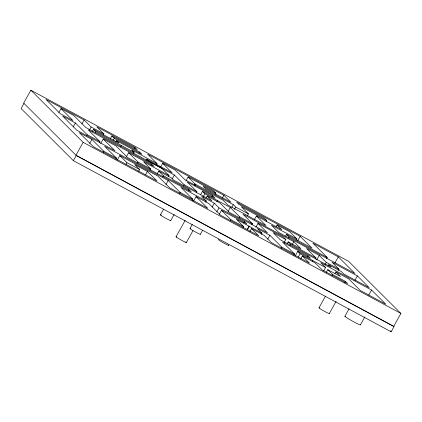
<?xml version="1.0" encoding="UTF-8"?>
<svg xmlns="http://www.w3.org/2000/svg" width="422" height="422" viewBox="0 0 422 422"><rect width="100%" height="100%" fill="white"/><g stroke="black" fill="none" stroke-linecap="round" stroke-linejoin="round"><path stroke-width="0.63" d="M394.021 326.639L393.726 326.343L400.9 313.451L348.609 261.318L30.848 90.203L23.674 103.095L76.261 155.528L394.021 326.639L391.152 331.797L73.391 160.682L21.1 108.549L23.97 103.395M58.811 112.526L60.995 108.602L73.702 115.443L85.713 127.418L161.974 168.489L169.032 175.52L168.41 176.644M73.238 126.911L75.422 122.987L62.709 116.14L76.851 130.24L114.984 150.775L103.216 139.038L100.716 143.522M81.915 123.904L84.099 119.98L45.966 99.45L60.293 113.729L73.001 120.576L60.995 108.602M89.596 129.823L91.157 127.017L84.099 119.98M86.573 135.847L87.196 134.724L75.422 122.987M30.848 90.203L83.139 142.335L75.96 155.227L393.726 326.343M73.391 160.682L76.261 155.528M92.286 131.632L93.536 129.39L118.957 143.079L116.577 140.705L115.955 141.829M95.261 132.851L95.884 131.733L93.536 129.39M89.744 143.369L91.927 139.445L79.22 132.598L93.447 146.782L157 181.006L147.394 171.432L134.687 164.591L139.624 169.512L138.69 171.195M103.242 134.982L103.865 133.864L96.807 126.827L134.94 147.357L137.255 149.668L111.835 135.979L110.274 138.78M99.281 142.689L99.909 141.57L88.129 129.828L151.683 164.052L154.056 166.416L128.636 152.727L126.452 156.652M103.226 152.447L103.849 151.329L91.927 139.445M113.286 140.041L114.22 138.358L111.835 135.979M120.681 146.54L121.304 145.421L134.048 152.3L133.426 153.418M115.934 159.294L116.556 158.171L104.64 146.286L168.193 180.51L180.11 192.395L192.822 199.237L192.2 200.36M117.295 160.054L119.795 155.57L157.923 176.101L169.707 187.853L207.84 208.384L196.056 196.636L193.561 201.12M134.317 148.481L134.94 147.357M125.978 164.348L126.911 162.665L119.795 155.57M139.017 153.165L139.64 152.047L114.22 138.358M137.414 163.224L138.036 162.101L128.636 152.727M146.133 160.265L146.756 159.141L172.181 172.83L162.676 163.356L160.803 166.722M145.527 174.798L147.394 171.432M151.06 165.176L151.683 164.052M150.126 170.071L150.749 168.948L143.612 161.832L169.032 175.52M156.404 164.675L157.026 163.551L147.653 154.204L223.913 195.27L230.971 202.307L205.561 188.623L203.204 186.276L215.906 193.112L215.278 194.236M157.179 173.89L158.741 171.089L171.453 177.931L173.78 180.257L211.913 200.788L207.165 196.056L206.226 197.739M162.834 176.913L163.456 175.795L158.741 171.089M166.01 184.435L168.193 180.51M172.176 178.928L174.36 175.003L148.94 161.315L146.756 159.141M160.423 214.845L163.546 209.238M185.912 180.969L188.096 177.045L213.521 190.739L215.906 193.112M183.538 185.896L184.161 184.778L174.36 175.003M179.487 193.513L180.11 192.395M170.736 220.622L174.165 214.455M188.254 190.602L188.882 189.483L163.456 175.795M194.347 185.015L194.969 183.897L188.096 177.045M194.975 185.458L195.602 184.34L194.969 183.897M196.246 192.743L196.874 191.62L187.067 181.85L212.488 195.539L215.173 198.213L202.465 191.372L200.592 194.732M176.048 236.753L185.205 220.3M203.335 196.599L204.897 193.798L202.465 191.372M190.011 228.545L192.242 224.536M205.699 202.164L206.321 201.046L201.589 196.325L214.302 203.172L219.034 207.888L244.454 221.582L246.896 224.013L221.476 210.325L219.292 214.249M211.865 196.657L212.488 195.539M186.376 242.513L193.007 230.602M212.118 207.096L214.302 203.172M200.344 234.3L202.576 230.291M222.352 198.076L223.913 195.27M216.85 211.812L219.034 207.888M228.117 211.396L230.301 207.471L204.897 193.798M231.762 207.455L233.324 204.654L195.602 184.34M234.484 209.296L235.729 207.054L233.324 204.654M230.328 220.896L230.955 219.772L221.476 210.325M239.1 217.979L239.722 216.861L230.301 207.471M247.508 215.579L248.442 213.901L241.326 206.801L266.746 220.49L266.124 221.613M243.832 222.7L244.454 221.582M243.04 227.738L243.663 226.619L236.341 219.319L261.967 233.213L261.345 234.337M247.181 229.526L249.054 226.166M247.387 229.732L249.26 226.366M254.208 219.92L256.391 216.001L281.812 229.689L277.069 224.958L276.136 226.64M251.807 224.826L252.43 223.702L243.014 214.313L293.854 241.69L300.886 248.7L288.173 241.859L287.24 243.536M249.935 231.398L251.491 228.597L264.204 235.439L271.393 242.608L309.526 263.143L302.337 255.975L300.775 258.776M255.822 227.358L258.006 223.433L283.426 237.122L285.847 239.532L284.286 242.339M267.69 239.195L269.874 235.27L257.167 228.423L261.967 233.213M285.636 236.114L286.575 234.432L311.995 248.12L300.174 236.341L236.626 202.117L238.942 204.427L264.362 218.116L266.746 220.49M281.173 248.273L281.796 247.15L269.874 235.27M288.458 238.055L289.081 236.932L286.575 234.432M289.94 245.361L290.563 244.238L288.173 241.859M292.293 244.496L293.854 241.69M296.249 239.997L296.872 238.873L289.782 231.805L277.069 224.958M297.679 240.825L300.174 236.341M293.881 255.115L294.503 253.997L282.587 242.112L308.007 255.801L310.45 258.238L297.742 251.391L295.242 255.88M298.222 257.103L300.095 253.743L297.742 251.391M307.385 256.924L308.007 255.801M312.18 261.709L312.808 260.585L300.095 253.743M312.264 261.788L312.808 260.585M315.361 259.05L315.983 257.926L306.567 248.537L319.275 255.384L326.306 262.389L339.019 269.236L338.391 270.354M316.78 259.868L319.275 255.384M326.591 258.586L327.214 257.467L312.887 243.183L338.307 256.871L354.992 273.503L278.726 232.438L271.452 225.184L296.872 238.873M325.056 264.631L326.306 262.389M323.727 270.877L325.599 267.511L320.72 262.648L371.56 290.025L385.787 304.209L360.367 290.521L348.583 278.773L335.87 271.926L334.936 273.609M328.073 265.892L328.696 264.773L341.403 271.615L343.772 273.973L369.192 287.667L357.408 275.914L331.987 262.226L339.019 269.236M326.195 272.464L327.757 269.663L340.464 276.51L335.87 271.926M334.873 263.038L338.307 256.871M332.014 275.65L332.636 274.532L327.757 269.663M318.995 307.823L325.552 296.049M344.721 282.497L345.349 281.374L332.636 274.532M329.292 313.604L336.16 301.271M354.913 280.398L357.408 275.914M344.911 316.257L349.057 308.809M368.754 295.073L371.56 290.025M360.377 324.919L364.84 316.901M116.577 140.705L141.961 154.357L139.64 152.047M162.676 163.356L175.388 170.203L184.889 179.677L223.022 200.207L227.885 205.06L266.018 225.591L256.391 216.001M91.157 127.017L103.865 133.864M157.026 163.551L131.606 149.863L134.048 152.3M95.884 131.733L121.304 145.421M235.729 207.054L248.442 213.901M289.081 236.932L327.214 257.467M103.216 139.038L115.923 145.885L127.692 157.617L191.245 191.841L188.882 189.483M207.165 196.056L219.873 202.898L229.378 212.377L267.511 232.907L258.006 223.433M184.161 184.778L196.874 191.62M285.847 239.532L273.134 232.691L280.219 239.754L331.059 267.131L328.696 264.773M87.196 134.724L99.909 141.57M138.036 162.101L150.749 168.948M239.722 216.861L252.43 223.702M290.563 244.238L315.983 257.926M206.321 201.046L180.901 187.357L192.822 199.237M196.056 196.636L208.769 203.478L220.553 215.231L258.681 235.766L251.491 228.597M312.887 260.669L325.599 267.511M302.337 255.975L315.044 262.816L322.234 269.985L347.654 283.679L345.349 281.374M126.911 162.665L139.624 169.512M103.849 151.329L116.556 158.171M230.955 219.772L243.663 226.619M281.796 247.15L294.503 253.997M83.139 142.335L400.9 313.451M390.218 330.869L391.152 331.797M360.267 324.697A8.873 0.559 29.1 0 1 352.048 320.894A8.873 0.559 29.1 0 1 345.328 316.326M228.349 244.966A5.913 0.369 29.1 0 1 223.918 243.119A5.913 0.369 29.1 0 1 218.802 239.717M185.817 241.991A5.913 0.369 29.1 0 1 180.938 239.907A5.913 0.369 29.1 0 1 176.876 237M200.218 234.12A5.913 0.369 29.1 0 1 194.315 231.362A5.913 0.369 29.1 0 1 190.797 228.771M170.662 220.474A5.913 0.369 29.1 0 1 164.501 217.552A5.913 0.369 29.1 0 1 161.315 215.136M329.244 313.462A5.913 0.369 29.1 0 1 323.663 310.866A5.913 0.369 29.1 0 1 319.296 307.881M217.594 200.624L216.966 201.748L217.61 200.64"/></g></svg>
